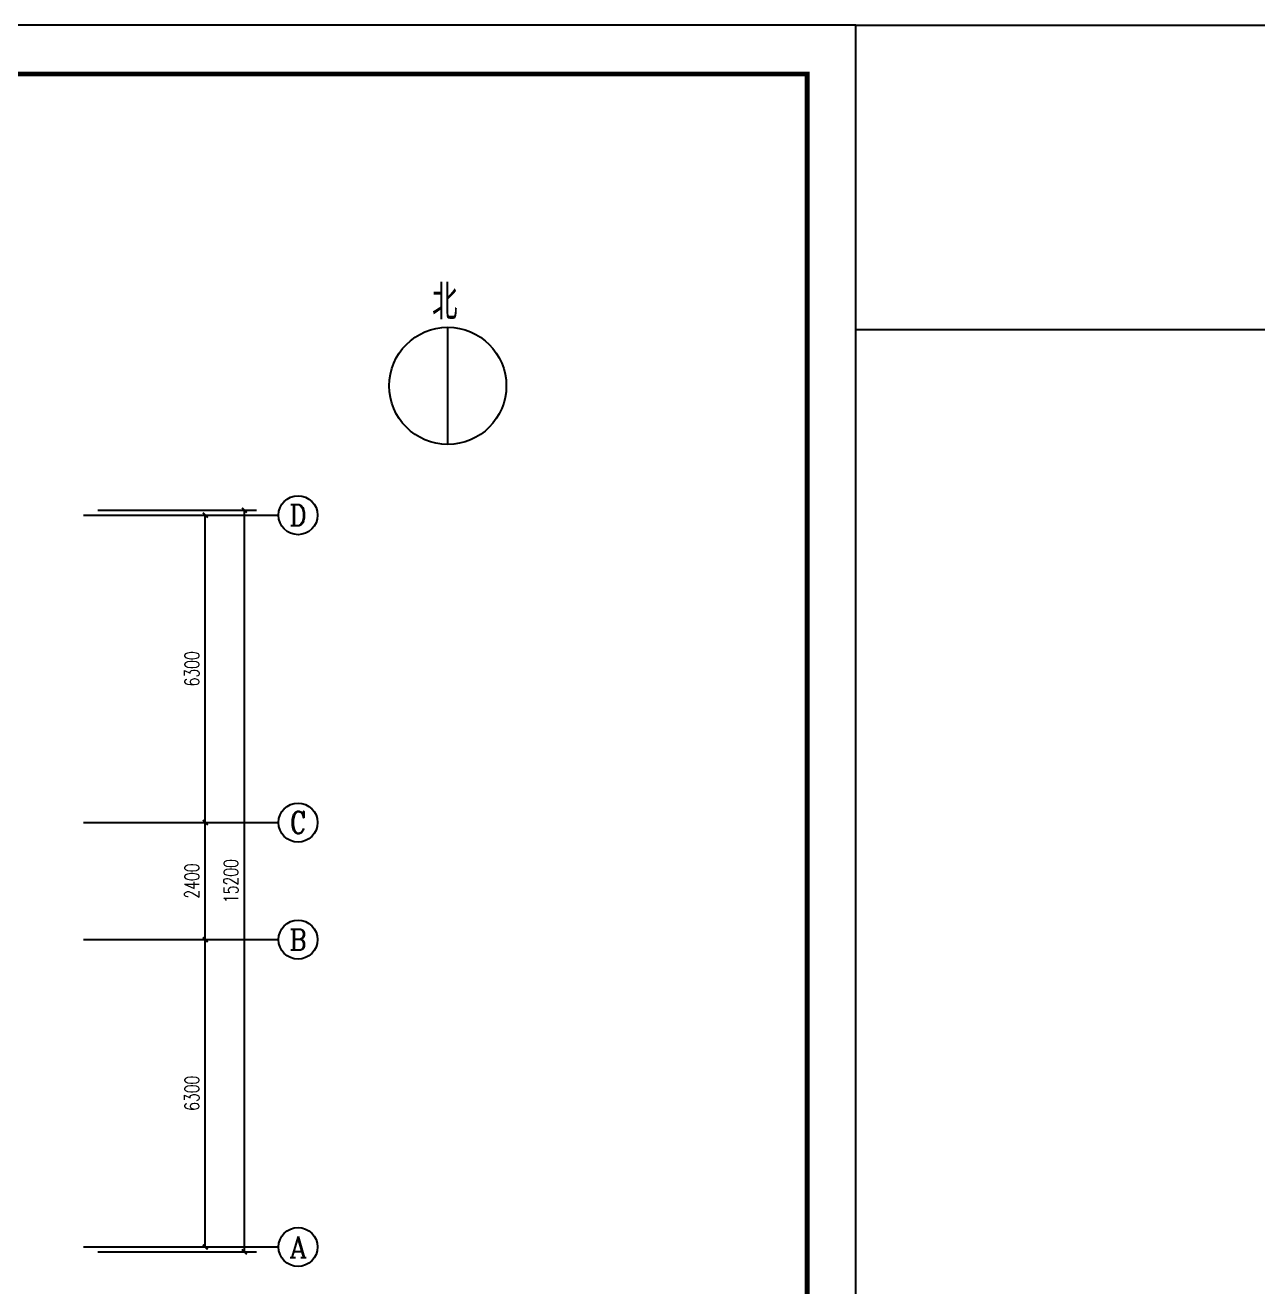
# Model space of a CAD drawing. Extents: x 6250600 to 6678662, y -692028 to -290561.
# Drawn here: x 6444866 to 6470128, y -404482 to -378624 of the extents above; entities that cross this region are included whole.
import ezdxf
from ezdxf.enums import TextEntityAlignment as Align

# ---------------------------------------------------------------- set-up
doc = ezdxf.new("R2010")
doc.units = 0
doc.header["$LTSCALE"] = 1000
doc.header["$MEASUREMENT"] = 0
doc.layers.get('0').update_dxf_attribs({"linetype": 'CONTINUOUS'})
doc.layers.get('Defpoints').update_dxf_attribs({"linetype": 'CONTINUOUS'})
for name, color, linetype in [('AXIS_TEXT', 7, 'CONTINUOUS'), ('PUB_TITLE', 4, 'CONTINUOUS'), ('建筑底图', 251, 'CONTINUOUS')]:
    doc.layers.add(name, color=color, linetype=linetype)
doc.styles.add('_TCH_AXIS', font='COMPLEX', dxfattribs={"bigfont": 'GBCBIG'})
doc.styles.add('_TCH_DIM', font='SIMPLEX', dxfattribs={"bigfont": 'GBCBIG'})
doc.styles.add('_TCH_DIM_T3', font='SIMPLEX', dxfattribs={"width": 0.705882, "bigfont": 'GBCBIG'})
doc.styles.add('COMPLEX', font='COMPLEX')
doc.dimstyles.new('_TCH_ARCH&&100', dxfattribs={"dimtxt": 297.5, "dimasz": 100, "dimexe": 250, "dimexo": 300, "dimgap": 126.25, "dimtad": 1, "dimdec": 0, "dimzin": 0, "dimdsep": 46, "dimtxsty": '_TCH_DIM_T3', "dimblk": 'ARCHTICK', "dimcen": 0.09, "dimclrt": 7, "dimazin": 2, "dimtfac": 1, "dimtdec": 0, "dimtix": 1, "dimtmove": 2, "dimatfit": 3, "dimfxl": 0, "dimtolj": 1, "dimtzin": 0, "dimarcsym": 0})

# ---------------------------------------------------------------- blocks, each defined once
blk = doc.blocks.new('_ArchTick')
at = {"color": 0, "linetype": 'ByBlock', "const_width": 0.4}
blk.add_lwpolyline([(-0.5, -0.5), (0.5, 0.5)], dxfattribs=at)
blk = doc.blocks.new('*D374')
at = {"layer": 'Defpoints', "color": 0, "transparency": 16777216}
for p in [(6446057, -388566), (6449357, -388566), (6446057, -403766)]:
    blk.add_point(p, dxfattribs=at)
at = {"layer": '建筑底图', "color": 0, "lineweight": -2, "transparency": 16777216}
for p, q in [((6446357, -388566), (6449607, -388566)), ((6449357, -403766), (6449357, -388566)), ((6446357, -403766), (6449607, -403766))]:
    blk.add_line(p, q, dxfattribs=at)
at = {"layer": '建筑底图', "color": 0, "lineweight": -2, "transparency": 16777216, "xscale": 100, "yscale": 100, "zscale": 100}
for p, rotation in [((6449357, -388566), 90), ((6449357, -403766), 270)]:
    blk.add_blockref('_ArchTick', p, dxfattribs=dict(at, rotation=rotation))
at = {"layer": '建筑底图', "color": 7, "transparency": 16777216, "insert": (6449082, -396166), "char_height": 297.5, "attachment_point": 5, "rotation": 90, "style": '_TCH_DIM_T3'}
blk.add_mtext('\\A1;15200', dxfattribs=at)
blk = doc.blocks.new('*D375')
at = {"layer": 'Defpoints', "color": 0, "transparency": 16777216}
for p in [(6446057, -397366), (6448557, -397366), (6446057, -403666)]:
    blk.add_point(p, dxfattribs=at)
at = {"layer": '建筑底图', "color": 0, "lineweight": -2, "transparency": 16777216}
for p, q in [((6446357, -397366), (6448807, -397366)), ((6448557, -403666), (6448557, -397366)), ((6446357, -403666), (6448807, -403666))]:
    blk.add_line(p, q, dxfattribs=at)
at = {"layer": '建筑底图', "color": 0, "lineweight": -2, "transparency": 16777216, "xscale": 100, "yscale": 100, "zscale": 100}
for p, rotation in [((6448557, -397366), 90), ((6448557, -403666), 270)]:
    blk.add_blockref('_ArchTick', p, dxfattribs=dict(at, rotation=rotation))
at = {"layer": '建筑底图', "color": 7, "transparency": 16777216, "insert": (6448282, -400516), "char_height": 297.5, "attachment_point": 5, "rotation": 90, "style": '_TCH_DIM_T3'}
blk.add_mtext('\\A1;6300', dxfattribs=at)
blk = doc.blocks.new('*D376')
at = {"layer": 'Defpoints', "color": 0, "transparency": 16777216}
for p in [(6446057, -394966), (6448557, -394966), (6446057, -397366)]:
    blk.add_point(p, dxfattribs=at)
at = {"layer": '建筑底图', "color": 0, "lineweight": -2, "transparency": 16777216}
for p, q in [((6446357, -394966), (6448807, -394966)), ((6448557, -397366), (6448557, -394966)), ((6446357, -397366), (6448807, -397366))]:
    blk.add_line(p, q, dxfattribs=at)
at = {"layer": '建筑底图', "color": 0, "lineweight": -2, "transparency": 16777216, "xscale": 100, "yscale": 100, "zscale": 100}
for p, rotation in [((6448557, -394966), 90), ((6448557, -397366), 270)]:
    blk.add_blockref('_ArchTick', p, dxfattribs=dict(at, rotation=rotation))
at = {"layer": '建筑底图', "color": 7, "transparency": 16777216, "insert": (6448282, -396166), "char_height": 297.5, "attachment_point": 5, "rotation": 90, "style": '_TCH_DIM_T3'}
blk.add_mtext('\\A1;2400', dxfattribs=at)
blk = doc.blocks.new('*D377')
at = {"layer": 'Defpoints', "color": 0, "transparency": 16777216}
for p in [(6446057, -388666), (6448557, -388666), (6446057, -394966)]:
    blk.add_point(p, dxfattribs=at)
at = {"layer": '建筑底图', "color": 0, "lineweight": -2, "transparency": 16777216}
for p, q in [((6446357, -388666), (6448807, -388666)), ((6448557, -394966), (6448557, -388666)), ((6446357, -394966), (6448807, -394966))]:
    blk.add_line(p, q, dxfattribs=at)
at = {"layer": '建筑底图', "color": 0, "lineweight": -2, "transparency": 16777216, "xscale": 100, "yscale": 100, "zscale": 100}
for p, rotation in [((6448557, -388666), 90), ((6448557, -394966), 270)]:
    blk.add_blockref('_ArchTick', p, dxfattribs=dict(at, rotation=rotation))
at = {"layer": '建筑底图', "color": 7, "transparency": 16777216, "insert": (6448282, -391816), "char_height": 297.5, "attachment_point": 5, "rotation": 90, "style": '_TCH_DIM_T3'}
blk.add_mtext('\\A1;6300', dxfattribs=at)
blk = doc.blocks.new('_AXISO')
blk.add_circle((0, 0), 0.5)
at = {"layer": 'AXIS_TEXT', "style": 'COMPLEX', "width": 1.041667}
blk.add_attdef('A', text='', height=0.56, dxfattribs=at).set_placement((-0.25, -0.28), (0.25, -0.28), align=Align.FIT)

msp = doc.modelspace()

# ---------------------------------------------------------------- linework, layer by layer
at = {"color": 1}
msp.add_lwpolyline([(6461892.3, -378623.5), (6473265, -378623.5), (6473265, -384868.3), (6461892.3, -384868.3)], close=True, dxfattribs=at)
at = {"layer": 'PUB_TITLE', "color": 4}
msp.add_lwpolyline([(6402492.3, -420623.5), (6461892.3, -420623.5), (6461892.3, -378623.5), (6402492.3, -378623.5)], close=True, dxfattribs=at)
at = {"layer": 'PUB_TITLE', "color": 4, "const_width": 100}
msp.add_lwpolyline([(6404992.3, -419623.5), (6460892.3, -419623.5), (6460892.3, -379623.5), (6404992.3, -379623.5)], close=True, dxfattribs=at)
at = {"layer": '建筑底图'}
for p, q in [((6446057.2, -388666.4), (6450057.2, -388666.4)), ((6446057.2, -394966.4), (6450057.2, -394966.4)), ((6446057.2, -397366.4), (6450057.2, -397366.4)), ((6446057.2, -403666.4), (6450057.2, -403666.4))]:
    msp.add_line(p, q, dxfattribs=at)
msp.add_lwpolyline([(6453526.5, -387215.3), (6453526.5, -384815.3)], dxfattribs=at)
msp.add_circle((6453526.5, -386015.3), 1200, dxfattribs=at)

# ---------------------------------------------------------------- block references
ref = msp.add_blockref('_AXISO', (6450457.2, -388666.4), dxfattribs=dict(at, xscale=800, yscale=800, zscale=800))
ref.add_attrib('A', 'D', dxfattribs={"layer": 'AXIS_TEXT', "color": 0, "height": 435.3, "style": '_TCH_AXIS'}).set_placement((6450281, -388884), (6450633.4, -388884), align=Align.FIT)
ref = msp.add_blockref('_AXISO', (6450457.2, -394966.4), dxfattribs=dict(at, xscale=800, yscale=800, zscale=800))
ref.add_attrib('A', 'C', dxfattribs={"layer": 'AXIS_TEXT', "color": 0, "height": 455.7, "style": '_TCH_AXIS'}).set_placement((6450294.4, -395194.2), (6450619.9, -395194.2), align=Align.FIT)
ref = msp.add_blockref('_AXISO', (6450457.2, -397366.4), dxfattribs=dict(at, xscale=800, yscale=800, zscale=800))
ref.add_attrib('A', 'B', dxfattribs={"layer": 'AXIS_TEXT', "color": 0, "height": 435.3, "style": '_TCH_AXIS'}).set_placement((6450281, -397584), (6450633.4, -397584), align=Align.FIT)
ref = msp.add_blockref('_AXISO', (6450457.2, -403666.4), dxfattribs=dict(at, xscale=800, yscale=800, zscale=800))
ref.add_attrib('A', 'A', dxfattribs={"layer": 'AXIS_TEXT', "color": 0, "height": 425.2, "style": '_TCH_AXIS'}).set_placement((6450275, -403879), (6450639.4, -403879), align=Align.FIT)

# ---------------------------------------------------------------- texts
at = {"layer": '建筑底图', "style": '_TCH_DIM'}
msp.add_text('北', height=723.4, dxfattribs=at).set_placement((6453205.2, -384661.6))

# ---------------------------------------------------------------- dimensions: what is measured, and where the dimension line sits
at = {"layer": '建筑底图'}
for p1, p2, distance, picture, middle in [((6446057.2, -403766.4), (6446057.2, -388566.4), -3300, '*D374', (6449082.2, -396166.4)), ((6446057.2, -394966.4), (6446057.2, -388666.4), -2500, '*D377', (6448282.2, -391816.4)), ((6446057.2, -397366.4), (6446057.2, -394966.4), -2500, '*D376', (6448282.2, -396166.4)), ((6446057.2, -403666.4), (6446057.2, -397366.4), -2500, '*D375', (6448282.2, -400516.4))]:
    dim = msp.add_aligned_dim(p1=p1, p2=p2, distance=distance, dimstyle='_TCH_ARCH&&100', dxfattribs=at)
    dim.commit()
    dim.dimension.update_dxf_attribs({"geometry": picture, "text_midpoint": middle})

doc.saveas('drawing.dxf')
